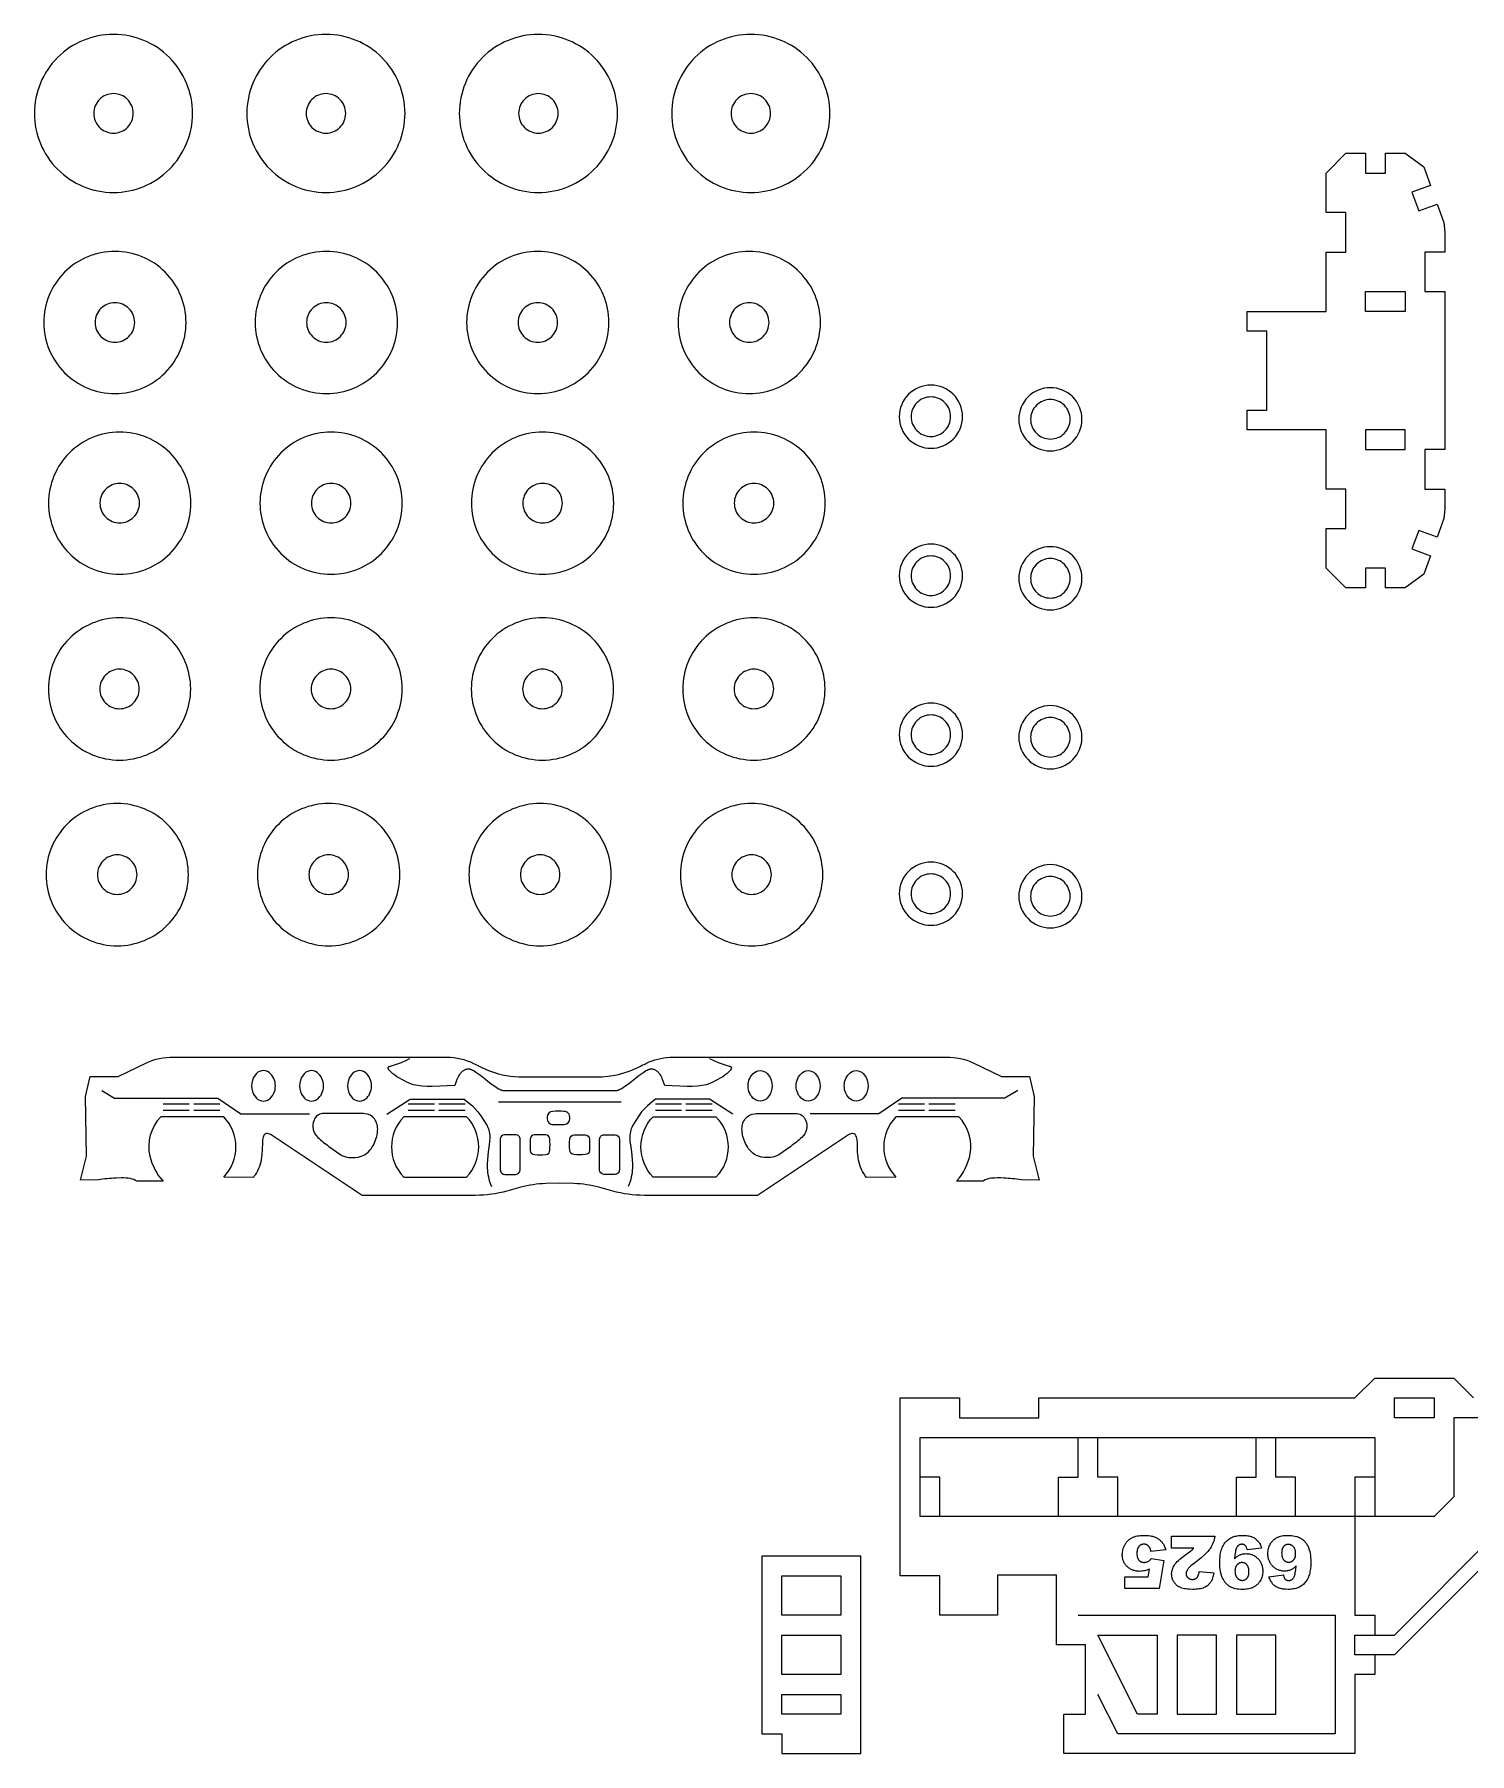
# Model space of a CAD drawing. Extents: x -80 to 87, y -38 to 108.
# Drawn here: x -78.9 to -42.6, y 34.88 to 78.38 of the extents above; entities that cross this region are included whole.
import ezdxf

# ---------------------------------------------------------------- set-up
doc = ezdxf.new("R2010")
doc.units = 0
doc.header["$MEASUREMENT"] = 0
doc.layers.get('0').update_dxf_attribs({"linetype": 'CONTINUOUS'})
doc.layers.add('ENGRAVE', color=1, linetype='CONTINUOUS')

msp = doc.modelspace()

# ---------------------------------------------------------------- linework, layer by layer
for points in [[(-78.902, 76.384, 0.414214), (-76.902, 74.384, 0.414214), (-74.902, 76.384, 0.414214), (-76.902, 78.384, 0.414214)], [(-73.528, 76.384, 0.414214), (-71.528, 74.384, 0.414214), (-69.528, 76.384, 0.414214), (-71.528, 78.384, 0.414214)], [(-68.154, 76.384, 0.414214), (-66.154, 74.384, 0.414214), (-64.154, 76.384, 0.414214), (-66.154, 78.384, 0.414214)], [(-62.78, 76.384, 0.414214), (-60.78, 74.384, 0.414214), (-58.78, 76.384, 0.414214), (-60.78, 78.384, 0.414214)], [(-77.402, 76.384, 0.414214), (-76.902, 75.884, 0.414214), (-76.402, 76.384, 0.414214), (-76.902, 76.884, 0.414214)], [(-72.028, 76.384, 0.414214), (-71.528, 75.884, 0.414214), (-71.028, 76.384, 0.414214), (-71.528, 76.884, 0.414214)], [(-66.654, 76.384, 0.414214), (-66.154, 75.884, 0.414214), (-65.654, 76.384, 0.414214), (-66.154, 76.884, 0.414214)], [(-61.28, 76.384, 0.414214), (-60.78, 75.884, 0.414214), (-60.28, 76.384, 0.414214), (-60.78, 76.884, 0.414214)], [(-78.666, 71.093, 0.414214), (-76.866, 69.293, 0.414214), (-75.066, 71.093, 0.414214), (-76.866, 72.893, 0.414214)], [(-73.317, 71.093, 0.414214), (-71.517, 69.293, 0.414214), (-69.717, 71.093, 0.414214), (-71.517, 72.893, 0.414214)], [(-67.969, 71.093, 0.414214), (-66.169, 69.293, 0.414214), (-64.369, 71.093, 0.414214), (-66.169, 72.893, 0.414214)], [(-62.62, 71.093, 0.414214), (-60.82, 69.293, 0.414214), (-59.02, 71.093, 0.414214), (-60.82, 72.893, 0.414214)], [(-77.366, 71.093, 0.414214), (-76.866, 70.593, 0.414214), (-76.366, 71.093, 0.414214), (-76.866, 71.593, 0.414214)], [(-72.017, 71.093, 0.414214), (-71.517, 70.593, 0.414214), (-71.017, 71.093, 0.414214), (-71.517, 71.593, 0.414214)], [(-66.669, 71.093, 0.414214), (-66.169, 70.593, 0.414214), (-65.669, 71.093, 0.414214), (-66.169, 71.593, 0.414214)], [(-61.32, 71.093, 0.414214), (-60.82, 70.593, 0.414214), (-60.32, 71.093, 0.414214), (-60.82, 71.593, 0.414214)], [(-57.026, 68.709, 0.414214), (-56.226, 67.909, 0.414214), (-55.426, 68.709, 0.414214), (-56.226, 69.509, 0.414214)], [(-56.726, 68.709, 0.414214), (-56.226, 68.209, 0.414214), (-55.726, 68.709, 0.414214), (-56.226, 69.209, 0.414214)], [(-54.004, 68.643, 0.414214), (-53.204, 67.843, 0.414214), (-52.404, 68.643, 0.414214), (-53.204, 69.443, 0.414214)], [(-53.704, 68.643, 0.414214), (-53.204, 68.143, 0.414214), (-52.704, 68.643, 0.414214), (-53.204, 69.143, 0.414214)], [(-78.545, 66.52, 0.414214), (-76.745, 64.72, 0.414214), (-74.945, 66.52, 0.414214), (-76.745, 68.32, 0.414214)], [(-73.197, 66.52, 0.414214), (-71.397, 64.72, 0.414214), (-69.597, 66.52, 0.414214), (-71.397, 68.32, 0.414214)], [(-67.848, 66.52, 0.414214), (-66.048, 64.72, 0.414214), (-64.248, 66.52, 0.414214), (-66.048, 68.32, 0.414214)], [(-62.5, 66.52, 0.414214), (-60.7, 64.72, 0.414214), (-58.9, 66.52, 0.414214), (-60.7, 68.32, 0.414214)], [(-77.245, 66.52, 0.414214), (-76.745, 66.02, 0.414214), (-76.245, 66.52, 0.414214), (-76.745, 67.02, 0.414214)], [(-71.897, 66.52, 0.414214), (-71.397, 66.02, 0.414214), (-70.897, 66.52, 0.414214), (-71.397, 67.02, 0.414214)], [(-66.548, 66.52, 0.414214), (-66.048, 66.02, 0.414214), (-65.548, 66.52, 0.414214), (-66.048, 67.02, 0.414214)], [(-61.2, 66.52, 0.414214), (-60.7, 66.02, 0.414214), (-60.2, 66.52, 0.414214), (-60.7, 67.02, 0.414214)], [(-57.026, 64.685, 0.414214), (-56.226, 63.885, 0.414214), (-55.426, 64.685, 0.414214), (-56.226, 65.485, 0.414214)], [(-54.004, 64.619, 0.414214), (-53.204, 63.819, 0.414214), (-52.404, 64.619, 0.414214), (-53.204, 65.419, 0.414214)], [(-56.726, 64.685, 0.414214), (-56.226, 64.185, 0.414214), (-55.726, 64.685, 0.414214), (-56.226, 65.185, 0.414214)], [(-53.704, 64.619, 0.414214), (-53.204, 64.119, 0.414214), (-52.704, 64.619, 0.414214), (-53.204, 65.119, 0.414214)], [(-78.549, 61.818, 0.414214), (-76.749, 60.018, 0.414214), (-74.949, 61.818, 0.414214), (-76.749, 63.618, 0.414214)], [(-73.2, 61.818, 0.414214), (-71.4, 60.018, 0.414214), (-69.6, 61.818, 0.414214), (-71.4, 63.618, 0.414214)], [(-67.852, 61.818, 0.414214), (-66.052, 60.018, 0.414214), (-64.252, 61.818, 0.414214), (-66.052, 63.618, 0.414214)], [(-62.503, 61.818, 0.414214), (-60.703, 60.018, 0.414214), (-58.903, 61.818, 0.414214), (-60.703, 63.618, 0.414214)], [(-77.249, 61.818, 0.414214), (-76.749, 61.318, 0.414214), (-76.249, 61.818, 0.414214), (-76.749, 62.318, 0.414214)], [(-71.9, 61.818, 0.414214), (-71.4, 61.318, 0.414214), (-70.9, 61.818, 0.414214), (-71.4, 62.318, 0.414214)], [(-66.552, 61.818, 0.414214), (-66.052, 61.318, 0.414214), (-65.552, 61.818, 0.414214), (-66.052, 62.318, 0.414214)], [(-61.203, 61.818, 0.414214), (-60.703, 61.318, 0.414214), (-60.203, 61.818, 0.414214), (-60.703, 62.318, 0.414214)], [(-57.026, 60.661, 0.414214), (-56.226, 59.861, 0.414214), (-55.426, 60.661, 0.414214), (-56.226, 61.461, 0.414214)], [(-54.004, 60.596, 0.414214), (-53.204, 59.796, 0.414214), (-52.404, 60.596, 0.414214), (-53.204, 61.396, 0.414214)], [(-56.726, 60.661, 0.414214), (-56.226, 60.161, 0.414214), (-55.726, 60.661, 0.414214), (-56.226, 61.161, 0.414214)], [(-53.704, 60.596, 0.414214), (-53.204, 60.096, 0.414214), (-52.704, 60.596, 0.414214), (-53.204, 61.096, 0.414214)], [(-78.607, 57.119, 0.414214), (-76.807, 55.319, 0.414214), (-75.007, 57.119, 0.414214), (-76.807, 58.919, 0.414214)], [(-73.258, 57.119, 0.414214), (-71.458, 55.319, 0.414214), (-69.658, 57.119, 0.414214), (-71.458, 58.919, 0.414214)], [(-67.91, 57.119, 0.414214), (-66.11, 55.319, 0.414214), (-64.31, 57.119, 0.414214), (-66.11, 58.919, 0.414214)], [(-62.561, 57.119, 0.414214), (-60.761, 55.319, 0.414214), (-58.961, 57.119, 0.414214), (-60.761, 58.919, 0.414214)], [(-77.307, 57.119, 0.414214), (-76.807, 56.619, 0.414214), (-76.307, 57.119, 0.414214), (-76.807, 57.619, 0.414214)], [(-71.958, 57.119, 0.414214), (-71.458, 56.619, 0.414214), (-70.958, 57.119, 0.414214), (-71.458, 57.619, 0.414214)], [(-66.61, 57.119, 0.414214), (-66.11, 56.619, 0.414214), (-65.61, 57.119, 0.414214), (-66.11, 57.619, 0.414214)], [(-61.261, 57.119, 0.414214), (-60.761, 56.619, 0.414214), (-60.261, 57.119, 0.414214), (-60.761, 57.619, 0.414214)], [(-57.026, 56.637, 0.414214), (-56.226, 55.837, 0.414214), (-55.426, 56.637, 0.414214), (-56.226, 57.437, 0.414214)], [(-56.726, 56.637, 0.414214), (-56.226, 56.137, 0.414214), (-55.726, 56.637, 0.414214), (-56.226, 57.137, 0.414214)], [(-54.004, 56.572, 0.414214), (-53.204, 55.772, 0.414214), (-52.404, 56.572, 0.414214), (-53.204, 57.372, 0.414214)], [(-53.704, 56.572, 0.414214), (-53.204, 56.072, 0.414214), (-52.704, 56.572, 0.414214), (-53.204, 57.072, 0.414214)], [(-65.612, 52.001), (-64.676, 52.001, 0.116434), (-63.607, 52.254, -0.014534), (-63.351, 52.379, -0.10173), (-62.755, 52.501), (-55.838, 52.501, -0.101969), (-55.153, 52.36), (-54.442, 52.015), (-53.733, 52.014), (-53.612, 51.501), (-53.641, 49.995), (-53.489, 49.384), (-53.94, 49.398, 0.01525), (-54.385, 49.44, 0.047155), (-54.7, 49.435, 0.124128), (-54.898, 49.37), (-54.914, 49.358), (-55.577, 49.358, 0.136318), (-55.23, 50.056, 0.240433), (-55.52, 50.992), (-57.111, 50.992, 0.402477), (-57.111, 49.466), (-57.854, 49.451, -0.124258), (-58.054, 49.896, -0.049232), (-58.085, 50.283, 0.047949), (-58.092, 50.413, 0.129502), (-58.145, 50.543, 0.329737), (-58.255, 50.562, 0.064362), (-58.336, 50.519), (-60.612, 49.001), (-63.478, 49.001, -0.062798), (-64.275, 49.11), (-64.626, 49.211, 0.051481), (-65.254, 49.301), (-65.612, 49.309), (-65.97, 49.301, 0.051481), (-66.598, 49.211), (-66.949, 49.11, -0.062798), (-67.746, 49.001), (-70.612, 49.001), (-72.888, 50.519, 0.133161), (-73.007, 50.571, 0.346872), (-73.104, 50.503, 0.092978), (-73.136, 50.372, -0.029152), (-73.157, 49.968, -0.112877), (-73.317, 49.523, -0.024716), (-73.369, 49.451), (-74.112, 49.466, 0.402478), (-74.112, 50.992), (-75.704, 50.992, 0.256286), (-75.981, 49.996, 0.125261), (-75.646, 49.358), (-76.31, 49.358, 0.127087), (-76.472, 49.426, 0.049686), (-76.703, 49.445), (-76.838, 49.44, 0.01525), (-77.284, 49.398), (-77.735, 49.384), (-77.583, 49.995), (-77.612, 51.501), (-77.49, 52.014), (-76.781, 52.015), (-76.071, 52.36, -0.101969), (-75.386, 52.501), (-68.469, 52.501, -0.116435), (-67.793, 52.342, 0.033296), (-67.362, 52.144, 0.087105), (-66.547, 52.001)], [(-70.612, 51.074), (-71.612, 51.074, 0.294301), (-71.828, 50.908, 0.31771), (-71.734, 50.469, 0.023635), (-71.453, 50.242), (-71.148, 50.027, 0.125755), (-70.945, 49.964, 0.107926), (-70.633, 49.992, 0.181572), (-70.329, 50.274, 0.105194), (-70.221, 50.634, 0.181486), (-70.301, 50.939, 0.202093), (-70.543, 51.069, 0.029313)], [(-67.662, 50.229, 0.193943), (-67.969, 50.992), (-69.561, 50.992, 0.402477), (-69.561, 49.466), (-67.969, 49.466, 0.193944)], [(-63.561, 50.229, -0.193944), (-63.254, 50.992), (-61.663, 50.992, -0.402477), (-61.663, 49.466), (-63.254, 49.466, -0.193944)], [(-60.612, 51.074), (-59.612, 51.074, -0.294301), (-59.396, 50.908, -0.317708), (-59.49, 50.469, -0.023634), (-59.77, 50.242), (-60.076, 50.027, -0.125756), (-60.279, 49.964, -0.107927), (-60.59, 49.992, -0.181573), (-60.894, 50.274, -0.105192), (-61.003, 50.634, -0.181486), (-60.923, 50.939, -0.202092), (-60.681, 51.069, -0.029314)], [(-66.73, 50.534, 0.012664), (-67.01, 50.534, 0.399321), (-67.117, 50.421), (-67.117, 49.647, 0.414318), (-67.004, 49.534, 0.012657), (-66.724, 49.534, 0.399323), (-66.617, 49.647), (-66.617, 50.421, 0.414315)], [(-65.975, 50.534, 0.012665), (-66.255, 50.534, 0.399323), (-66.362, 50.421, 0.012688), (-66.362, 50.141, 0.399327), (-66.249, 50.034, 0.012657), (-65.969, 50.034, 0.399321), (-65.862, 50.147, 0.012647), (-65.862, 50.427, 0.399321)], [(-65.249, 50.534, -0.012665), (-64.969, 50.534, -0.399323), (-64.862, 50.421, -0.012606), (-64.862, 50.141, -0.399314), (-64.975, 50.034, -0.012657), (-65.255, 50.034, -0.399323), (-65.362, 50.147, -0.012688), (-65.362, 50.427, -0.399327)], [(-64.493, 50.534, -0.012666), (-64.213, 50.534, -0.399326), (-64.106, 50.421), (-64.106, 49.647, -0.414316), (-64.219, 49.534, -0.012656), (-64.499, 49.534, -0.399322), (-64.606, 49.647), (-64.606, 50.421, -0.414317)]]:
    msp.add_lwpolyline(points, format="xyb", close=True)
for points in [[(-47.73, 70.875), (-48.23, 70.875), (-48.23, 71.375), (-46.23, 71.375), (-46.23, 72.875), (-45.73, 72.875), (-45.73, 73.875), (-46.23, 73.875), (-46.23, 74.875), (-45.73, 75.375), (-45.23, 75.375), (-45.23, 74.875), (-44.73, 74.875), (-44.73, 75.375), (-44.23, 75.375), (-43.761, 75.03), (-43.59, 74.56), (-44.059, 74.389), (-43.888, 73.92), (-43.419, 74.091), (-43.248, 73.621), (-43.23, 73.375), (-43.23, 72.875), (-43.73, 72.875), (-43.73, 71.875), (-43.23, 71.875), (-43.23, 67.875), (-43.73, 67.875), (-43.73, 66.875), (-43.23, 66.875), (-43.23, 66.375), (-43.248, 66.129), (-43.419, 65.66), (-43.888, 65.831), (-44.059, 65.361), (-43.59, 65.19), (-43.761, 64.72), (-44.23, 64.375), (-44.73, 64.375), (-44.73, 64.875), (-45.23, 64.875), (-45.23, 64.375), (-45.73, 64.375), (-46.23, 64.875), (-46.23, 65.875), (-45.73, 65.875), (-45.73, 66.875), (-46.23, 66.875), (-46.23, 68.375), (-48.23, 68.375), (-48.23, 68.875), (-47.73, 68.875)], [(-44.23, 71.875), (-44.23, 71.375), (-45.23, 71.375), (-45.23, 71.875)], [(-44.23, 67.875), (-44.23, 68.375), (-45.23, 68.375), (-45.23, 67.875)], [(-44.5, 43.875), (-43.5, 43.875), (-43.5, 43.375), (-44.5, 43.375)], [(-41, 43.375), (-43, 43.375), (-43, 41.375), (-43.5, 40.875), (-45.5, 40.875), (-45.5, 38.375), (-45, 38.375), (-45, 37.875), (-44.5, 37.875), (-42, 40.375), (-41, 40.375)], [(-60.5, 39.875), (-60.5, 35.875), (-60.5, 35.375), (-60, 35.375), (-60, 34.875), (-58, 34.875), (-58, 39.875)], [(-60, 38.375), (-60, 39.375), (-58.5, 39.375), (-58.5, 38.375)], [(-60, 36.875), (-60, 37.875), (-58.5, 37.875), (-58.5, 36.875)], [(-50.5, 37.875), (-50.5, 35.875), (-51, 35.875), (-52, 37.875)], [(-50, 37.875), (-50, 35.875), (-49, 35.875), (-49, 37.875)], [(-48.5, 37.875), (-48.5, 35.875), (-47.5, 35.875), (-47.5, 37.875)], [(-60, 35.875), (-60, 36.375), (-58.5, 36.375), (-58.5, 35.875)]]:
    msp.add_lwpolyline(points, close=True)
msp.add_lwpolyline([(-42, 39.875), (-44.5, 37.375), (-45, 37.375), (-45, 36.875), (-45.5, 36.875), (-45.5, 34.875), (-52.86, 34.875), (-52.86, 35.875), (-52.315, 35.876), (-52.312, 37.626), (-53.045, 37.626), (-53.045, 39.391), (-54.545, 39.391), (-54.545, 38.375), (-56, 38.375), (-56, 39.375), (-57, 39.375), (-57, 43.875), (-55.5, 43.875), (-55.5, 43.375), (-53.5, 43.376), (-53.5, 43.876), (-45.5, 43.875), (-45, 44.375), (-43, 44.375), (-42.5, 43.875)])
at = {"layer": 'ENGRAVE'}
for points in [[(-61.822, 52.467), (-61.72, 52.418), (-61.609, 52.369), (-61.481, 52.322), (-61.326, 52.276), (-61.316, 52.273), (-61.312, 52.272), (-61.307, 52.27), (-61.303, 52.268), (-61.299, 52.266), (-61.296, 52.264), (-61.293, 52.262), (-61.29, 52.26), (-61.287, 52.257), (-61.284, 52.255), (-61.283, 52.254), (-61.282, 52.253), (-61.281, 52.251), (-61.28, 52.25), (-61.279, 52.249), (-61.278, 52.247), (-61.277, 52.246), (-61.277, 52.245), (-61.276, 52.243), (-61.275, 52.242), (-61.275, 52.24), (-61.274, 52.239), (-61.274, 52.237), (-61.274, 52.236), (-61.273, 52.234), (-61.273, 52.233), (-61.273, 52.231), (-61.273, 52.23), (-61.273, 52.228), (-61.273, 52.227), (-61.273, 52.223), (-61.273, 52.22), (-61.274, 52.217), (-61.274, 52.213), (-61.275, 52.21), (-61.276, 52.206), (-61.278, 52.202), (-61.279, 52.199), (-61.281, 52.195), (-61.285, 52.187), (-61.29, 52.179), (-61.296, 52.171), (-61.302, 52.163), (-61.309, 52.154), (-61.325, 52.137), (-61.343, 52.119), (-61.363, 52.1), (-61.386, 52.081), (-61.436, 52.043), (-61.492, 52.005), (-61.553, 51.967), (-61.615, 51.931), (-61.679, 51.897), (-61.742, 51.866), (-61.804, 51.84), (-61.861, 51.818), (-61.888, 51.809), (-61.913, 51.802), (-61.964, 51.789), (-62.017, 51.78), (-62.073, 51.772), (-62.132, 51.765), (-62.255, 51.758), (-62.387, 51.756), (-62.956, 51.783), (-63.011, 51.932), (-63.026, 51.967), (-63.042, 52.001), (-63.06, 52.033), (-63.078, 52.063), (-63.088, 52.077), (-63.098, 52.091), (-63.109, 52.104), (-63.12, 52.116), (-63.131, 52.128), (-63.143, 52.138), (-63.156, 52.148), (-63.169, 52.158), (-63.182, 52.166), (-63.196, 52.174), (-63.211, 52.18), (-63.226, 52.186), (-63.242, 52.191), (-63.259, 52.194), (-63.277, 52.197), (-63.295, 52.198), (-63.299, 52.199), (-63.304, 52.198), (-63.309, 52.198), (-63.314, 52.198), (-63.324, 52.196), (-63.335, 52.194), (-63.346, 52.191), (-63.357, 52.187), (-63.369, 52.182), (-63.381, 52.177), (-63.406, 52.165), (-63.433, 52.151), (-63.489, 52.115), (-63.612, 52.026), (-63.742, 51.923), (-63.875, 51.82), (-63.94, 51.772), (-64.004, 51.73), (-64.034, 51.711), (-64.064, 51.694), (-64.093, 51.679), (-64.121, 51.667), (-64.134, 51.662), (-64.148, 51.657), (-64.161, 51.653), (-64.173, 51.65), (-64.186, 51.647), (-64.198, 51.646), (-64.209, 51.645), (-64.215, 51.645), (-64.221, 51.645), (-65.612, 51.645), (-67.003, 51.645), (-67.009, 51.645), (-67.014, 51.645), (-67.026, 51.646), (-67.038, 51.647), (-67.05, 51.65), (-67.063, 51.653), (-67.076, 51.657), (-67.089, 51.662), (-67.103, 51.667), (-67.131, 51.679), (-67.16, 51.694), (-67.19, 51.711), (-67.22, 51.73), (-67.283, 51.772), (-67.348, 51.82), (-67.481, 51.923), (-67.612, 52.026), (-67.735, 52.115), (-67.791, 52.151), (-67.817, 52.165), (-67.843, 52.177), (-67.855, 52.182), (-67.866, 52.187), (-67.878, 52.191), (-67.889, 52.194), (-67.9, 52.196), (-67.91, 52.198), (-67.915, 52.198), (-67.92, 52.198), (-67.924, 52.199), (-67.929, 52.198), (-67.947, 52.197), (-67.965, 52.194), (-67.981, 52.191), (-67.997, 52.186), (-68.013, 52.18), (-68.027, 52.174), (-68.042, 52.166), (-68.055, 52.158), (-68.068, 52.148), (-68.081, 52.138), (-68.093, 52.128), (-68.104, 52.116), (-68.115, 52.104), (-68.126, 52.091), (-68.136, 52.077), (-68.146, 52.063), (-68.164, 52.033), (-68.181, 52.001), (-68.197, 51.967), (-68.213, 51.932), (-68.268, 51.783), (-68.837, 51.756), (-68.968, 51.758), (-69.092, 51.765), (-69.15, 51.772), (-69.206, 51.78), (-69.26, 51.789), (-69.31, 51.802), (-69.336, 51.809), (-69.363, 51.818), (-69.42, 51.84), (-69.481, 51.866), (-69.545, 51.897), (-69.608, 51.931), (-69.671, 51.967), (-69.731, 52.005), (-69.787, 52.043), (-69.838, 52.081), (-69.86, 52.1), (-69.881, 52.119), (-69.899, 52.137), (-69.915, 52.154), (-69.922, 52.163), (-69.928, 52.171), (-69.934, 52.179), (-69.939, 52.187), (-69.943, 52.195), (-69.944, 52.199), (-69.946, 52.202), (-69.947, 52.206), (-69.948, 52.21), (-69.949, 52.213), (-69.95, 52.217), (-69.951, 52.22), (-69.951, 52.223), (-69.951, 52.227), (-69.951, 52.228), (-69.951, 52.23), (-69.951, 52.231), (-69.951, 52.233), (-69.95, 52.234), (-69.95, 52.236), (-69.95, 52.237), (-69.949, 52.239), (-69.949, 52.24), (-69.948, 52.242), (-69.948, 52.243), (-69.947, 52.245), (-69.946, 52.246), (-69.945, 52.247), (-69.945, 52.249), (-69.944, 52.25), (-69.943, 52.251), (-69.942, 52.253), (-69.941, 52.254), (-69.939, 52.255), (-69.937, 52.257), (-69.934, 52.26), (-69.931, 52.262), (-69.928, 52.264), (-69.924, 52.266), (-69.921, 52.268), (-69.916, 52.27), (-69.912, 52.272), (-69.907, 52.273), (-69.897, 52.276), (-69.743, 52.322), (-69.614, 52.369), (-69.504, 52.418), (-69.402, 52.467)], [(-77.197, 51.653), (-76.872, 51.463), (-74.262, 51.463), (-73.683, 51.065), (-71.94, 51.065)], [(-69.988, 51.061), (-69.394, 51.438), (-68.033, 51.438), (-67.895, 51.329), (-67.825, 51.267), (-67.754, 51.196), (-67.682, 51.113), (-67.607, 51.015), (-67.531, 50.899), (-67.451, 50.761), (-67.442, 50.742), (-67.433, 50.724), (-67.425, 50.705), (-67.418, 50.686), (-67.411, 50.667), (-67.406, 50.648), (-67.396, 50.609), (-67.39, 50.57), (-67.385, 50.53), (-67.383, 50.49), (-67.383, 50.45), (-67.387, 50.367), (-67.396, 50.281), (-67.421, 50.101), (-67.443, 49.907), (-67.448, 49.804), (-67.447, 49.698), (-67.444, 49.643), (-67.438, 49.587), (-67.43, 49.529), (-67.419, 49.471), (-67.405, 49.411), (-67.387, 49.35), (-67.367, 49.288), (-67.342, 49.225)], [(-64.058, 51.364), (-65.612, 51.364), (-67.166, 51.364)], [(-61.236, 51.061), (-61.83, 51.438), (-63.191, 51.438), (-63.328, 51.329), (-63.398, 51.267), (-63.469, 51.196), (-63.542, 51.113), (-63.616, 51.015), (-63.693, 50.899), (-63.772, 50.761), (-63.782, 50.742), (-63.791, 50.724), (-63.799, 50.705), (-63.806, 50.686), (-63.812, 50.667), (-63.818, 50.648), (-63.827, 50.609), (-63.834, 50.57), (-63.838, 50.53), (-63.841, 50.49), (-63.841, 50.45), (-63.837, 50.367), (-63.828, 50.281), (-63.803, 50.101), (-63.781, 49.907), (-63.775, 49.804), (-63.776, 49.698), (-63.78, 49.643), (-63.786, 49.587), (-63.794, 49.529), (-63.805, 49.471), (-63.819, 49.411), (-63.836, 49.35), (-63.857, 49.288), (-63.881, 49.225)], [(-54.027, 51.653), (-54.352, 51.463), (-56.962, 51.463), (-57.54, 51.065), (-59.284, 51.065)], [(-75.646, 51.317), (-74.986, 51.317)], [(-74.986, 51.148), (-75.646, 51.148)], [(-74.872, 51.317), (-74.212, 51.317)], [(-74.212, 51.148), (-74.872, 51.148)], [(-69.444, 51.317), (-68.784, 51.317)], [(-68.784, 51.148), (-69.444, 51.148)], [(-68.67, 51.317), (-68.01, 51.317)], [(-68.01, 51.148), (-68.67, 51.148)], [(-63.195, 51.317), (-62.535, 51.317)], [(-62.535, 51.148), (-63.195, 51.148)], [(-62.421, 51.317), (-61.761, 51.317)], [(-61.761, 51.148), (-62.421, 51.148)], [(-57.049, 51.317), (-56.389, 51.317)], [(-56.389, 51.148), (-57.049, 51.148)], [(-56.275, 51.317), (-55.615, 51.317)], [(-55.615, 51.148), (-56.275, 51.148)], [(-56, 40.875), (-56, 41.875), (-56.5, 41.875), (-56.5, 42.875), (-45, 42.875), (-45, 41.875), (-45.5, 41.875), (-45.5, 40.875), (-56.5, 40.875), (-56.5, 41.875)], [(-53, 40.875), (-53, 41.875), (-52.5, 41.875), (-52.5, 42.875)], [(-51.5, 40.875), (-51.5, 41.875), (-52, 41.875), (-52, 42.875)], [(-48.5, 40.875), (-48.5, 41.875), (-48, 41.875), (-48, 42.875)], [(-47, 40.875), (-47, 41.875), (-47.5, 41.875), (-47.5, 42.875)], [(-45, 41.875), (-45, 40.875)], [(-52.5, 38.375), (-46, 38.375), (-46, 35.375), (-51.5, 35.375), (-52, 36.375)], [(-45, 37.375), (-45.5, 37.375), (-45.5, 37.875), (-45, 37.875)]]:
    msp.add_lwpolyline(points, dxfattribs=at)
for points in [[(-72.807, 51.774, 0.241137), (-72.965, 52.114, 0.41503), (-73.32, 52.047, 0.328882), (-73.32, 51.501, 0.415031), (-72.965, 51.434, 0.241139)], [(-71.592, 51.774, 0.241138), (-71.749, 52.114, 0.41503), (-72.105, 52.047, 0.32888), (-72.105, 51.501, 0.415031), (-71.749, 51.434, 0.241139)], [(-70.377, 51.774, 0.241139), (-70.534, 52.114, 0.41503), (-70.889, 52.047, 0.32888), (-70.889, 51.501, 0.41503), (-70.534, 51.434, 0.241139)], [(-60.847, 51.774, -0.241141), (-60.69, 52.114, -0.41503), (-60.334, 52.047, -0.328882), (-60.334, 51.501, -0.415031), (-60.69, 51.434, -0.24114)], [(-59.632, 51.774, -0.241141), (-59.474, 52.114, -0.415032), (-59.119, 52.047, -0.328883), (-59.119, 51.501, -0.415031), (-59.474, 51.434, -0.241141)], [(-58.416, 51.774, -0.241139), (-58.259, 52.114, -0.415032), (-57.904, 52.047, -0.328883), (-57.904, 51.501, -0.415031), (-58.259, 51.434, -0.241136)], [(-65.507, 51.129, 0.012664), (-65.792, 51.129, 0.399322), (-65.932, 50.981, 0.233968), (-65.889, 50.839, 0.199378), (-65.784, 50.795, 0.012668), (-65.5, 50.795, 0.399322), (-65.359, 50.944, 0.233968), (-65.402, 51.086, 0.199379)]]:
    msp.add_lwpolyline(points, format="xyb", close=True, dxfattribs=at)
for points in [[(-50.451, 39.054), (-51.322, 39.054), (-51.322, 39.348), (-50.732, 39.348), (-50.699, 39.546), (-50.73, 39.532), (-50.76, 39.521), (-50.79, 39.511), (-50.82, 39.503), (-50.85, 39.497), (-50.88, 39.492), (-50.909, 39.489), (-50.939, 39.488), (-50.963, 39.489), (-50.987, 39.49), (-51.011, 39.493), (-51.033, 39.496), (-51.055, 39.5), (-51.077, 39.505), (-51.098, 39.511), (-51.118, 39.518), (-51.138, 39.526), (-51.158, 39.535), (-51.176, 39.545), (-51.194, 39.556), (-51.212, 39.568), (-51.229, 39.58), (-51.245, 39.594), (-51.261, 39.608), (-51.276, 39.623), (-51.29, 39.639), (-51.303, 39.655), (-51.315, 39.672), (-51.326, 39.689), (-51.336, 39.707), (-51.345, 39.725), (-51.353, 39.744), (-51.36, 39.763), (-51.367, 39.782), (-51.372, 39.802), (-51.376, 39.823), (-51.38, 39.844), (-51.382, 39.866), (-51.384, 39.888), (-51.384, 39.91), (-51.383, 39.942), (-51.38, 39.973), (-51.375, 40.005), (-51.368, 40.036), (-51.359, 40.066), (-51.348, 40.096), (-51.336, 40.126), (-51.321, 40.156), (-51.313, 40.171), (-51.304, 40.185), (-51.295, 40.198), (-51.286, 40.212), (-51.276, 40.224), (-51.266, 40.237), (-51.255, 40.249), (-51.244, 40.26), (-51.232, 40.271), (-51.221, 40.282), (-51.208, 40.292), (-51.196, 40.302), (-51.183, 40.311), (-51.169, 40.32), (-51.155, 40.328), (-51.141, 40.336), (-51.126, 40.344), (-51.11, 40.351), (-51.095, 40.357), (-51.078, 40.363), (-51.044, 40.374), (-51.008, 40.383), (-50.969, 40.39), (-50.929, 40.395), (-50.887, 40.397), (-50.842, 40.398), (-50.779, 40.397), (-50.721, 40.392), (-50.668, 40.384), (-50.642, 40.379), (-50.619, 40.374), (-50.596, 40.367), (-50.574, 40.36), (-50.553, 40.352), (-50.532, 40.343), (-50.513, 40.333), (-50.495, 40.323), (-50.477, 40.312), (-50.46, 40.3), (-50.444, 40.287), (-50.429, 40.274), (-50.415, 40.261), (-50.401, 40.247), (-50.388, 40.233), (-50.376, 40.219), (-50.365, 40.204), (-50.354, 40.188), (-50.345, 40.172), (-50.335, 40.155), (-50.326, 40.137), (-50.317, 40.119), (-50.301, 40.078), (-50.287, 40.033), (-50.659, 39.993), (-50.663, 40.014), (-50.668, 40.035), (-50.671, 40.044), (-50.674, 40.054), (-50.677, 40.063), (-50.681, 40.071), (-50.685, 40.08), (-50.69, 40.088), (-50.694, 40.095), (-50.699, 40.103), (-50.704, 40.11), (-50.71, 40.116), (-50.715, 40.122), (-50.722, 40.128), (-50.728, 40.134), (-50.734, 40.139), (-50.741, 40.144), (-50.747, 40.149), (-50.754, 40.153), (-50.761, 40.157), (-50.768, 40.16), (-50.776, 40.163), (-50.783, 40.166), (-50.791, 40.168), (-50.798, 40.17), (-50.806, 40.172), (-50.814, 40.173), (-50.822, 40.174), (-50.831, 40.175), (-50.839, 40.175), (-50.848, 40.175), (-50.858, 40.174), (-50.867, 40.173), (-50.876, 40.171), (-50.884, 40.169), (-50.893, 40.167), (-50.901, 40.164), (-50.909, 40.16), (-50.916, 40.156), (-50.924, 40.152), (-50.931, 40.147), (-50.939, 40.142), (-50.946, 40.136), (-50.952, 40.13), (-50.959, 40.124), (-50.965, 40.117), (-50.971, 40.109), (-50.977, 40.101), (-50.982, 40.093), (-50.987, 40.084), (-50.991, 40.075), (-50.995, 40.065), (-50.999, 40.055), (-51.002, 40.044), (-51.005, 40.033), (-51.008, 40.022), (-51.01, 40.01), (-51.012, 39.997), (-51.014, 39.971), (-51.015, 39.943), (-51.014, 39.914), (-51.012, 39.888), (-51.01, 39.875), (-51.008, 39.863), (-51.005, 39.852), (-51.002, 39.841), (-50.999, 39.83), (-50.995, 39.82), (-50.991, 39.81), (-50.987, 39.801), (-50.982, 39.793), (-50.976, 39.784), (-50.971, 39.777), (-50.964, 39.77), (-50.958, 39.763), (-50.951, 39.757), (-50.944, 39.751), (-50.937, 39.746), (-50.93, 39.741), (-50.922, 39.736), (-50.914, 39.732), (-50.906, 39.728), (-50.897, 39.725), (-50.888, 39.722), (-50.879, 39.72), (-50.87, 39.718), (-50.86, 39.717), (-50.85, 39.715), (-50.84, 39.715), (-50.83, 39.715), (-50.817, 39.715), (-50.804, 39.716), (-50.791, 39.718), (-50.778, 39.721), (-50.765, 39.725), (-50.752, 39.729), (-50.74, 39.735), (-50.727, 39.741), (-50.718, 39.746), (-50.708, 39.752), (-50.698, 39.759), (-50.688, 39.767), (-50.678, 39.776), (-50.668, 39.786), (-50.646, 39.809), (-50.334, 39.764)], [(-50.144, 40.375), (-49.047, 40.375), (-49.053, 40.335), (-49.061, 40.295), (-49.072, 40.255), (-49.085, 40.217), (-49.1, 40.179), (-49.118, 40.141), (-49.139, 40.105), (-49.161, 40.068), (-49.174, 40.05), (-49.188, 40.032), (-49.22, 39.993), (-49.257, 39.953), (-49.299, 39.912), (-49.399, 39.824), (-49.52, 39.729), (-49.594, 39.673), (-49.652, 39.624), (-49.676, 39.602), (-49.696, 39.582), (-49.713, 39.564), (-49.719, 39.555), (-49.725, 39.547), (-49.736, 39.532), (-49.745, 39.516), (-49.752, 39.501), (-49.756, 39.494), (-49.758, 39.486), (-49.761, 39.479), (-49.763, 39.472), (-49.765, 39.465), (-49.767, 39.457), (-49.768, 39.45), (-49.769, 39.443), (-49.769, 39.436), (-49.77, 39.429), (-49.769, 39.422), (-49.769, 39.414), (-49.768, 39.407), (-49.767, 39.4), (-49.765, 39.393), (-49.763, 39.386), (-49.761, 39.38), (-49.758, 39.373), (-49.755, 39.367), (-49.752, 39.36), (-49.749, 39.354), (-49.745, 39.348), (-49.74, 39.343), (-49.736, 39.337), (-49.73, 39.331), (-49.725, 39.326), (-49.719, 39.321), (-49.714, 39.316), (-49.708, 39.311), (-49.701, 39.307), (-49.695, 39.303), (-49.689, 39.3), (-49.682, 39.297), (-49.675, 39.294), (-49.668, 39.291), (-49.661, 39.289), (-49.653, 39.287), (-49.646, 39.286), (-49.638, 39.285), (-49.63, 39.284), (-49.622, 39.283), (-49.613, 39.283), (-49.605, 39.283), (-49.596, 39.284), (-49.588, 39.285), (-49.58, 39.286), (-49.572, 39.287), (-49.564, 39.289), (-49.557, 39.291), (-49.55, 39.294), (-49.543, 39.297), (-49.536, 39.3), (-49.529, 39.304), (-49.523, 39.308), (-49.517, 39.312), (-49.51, 39.316), (-49.505, 39.321), (-49.499, 39.327), (-49.494, 39.332), (-49.488, 39.339), (-49.483, 39.345), (-49.479, 39.353), (-49.474, 39.36), (-49.47, 39.369), (-49.466, 39.378), (-49.462, 39.387), (-49.458, 39.397), (-49.455, 39.407), (-49.449, 39.43), (-49.444, 39.454), (-49.439, 39.481), (-49.073, 39.451), (-49.079, 39.414), (-49.086, 39.378), (-49.094, 39.345), (-49.103, 39.314), (-49.114, 39.285), (-49.125, 39.258), (-49.132, 39.245), (-49.138, 39.233), (-49.145, 39.221), (-49.152, 39.21), (-49.159, 39.199), (-49.167, 39.189), (-49.175, 39.179), (-49.184, 39.169), (-49.192, 39.16), (-49.202, 39.151), (-49.211, 39.142), (-49.221, 39.133), (-49.232, 39.125), (-49.242, 39.117), (-49.265, 39.103), (-49.289, 39.089), (-49.314, 39.077), (-49.328, 39.072), (-49.342, 39.066), (-49.372, 39.057), (-49.404, 39.049), (-49.439, 39.042), (-49.477, 39.037), (-49.517, 39.034), (-49.559, 39.032), (-49.604, 39.031), (-49.696, 39.034), (-49.737, 39.037), (-49.776, 39.042), (-49.813, 39.048), (-49.846, 39.056), (-49.877, 39.065), (-49.892, 39.07), (-49.905, 39.075), (-49.932, 39.087), (-49.944, 39.093), (-49.956, 39.1), (-49.968, 39.107), (-49.98, 39.115), (-49.991, 39.123), (-50.001, 39.131), (-50.012, 39.14), (-50.022, 39.149), (-50.032, 39.158), (-50.041, 39.168), (-50.05, 39.178), (-50.058, 39.189), (-50.067, 39.2), (-50.075, 39.211), (-50.082, 39.222), (-50.089, 39.234), (-50.095, 39.246), (-50.101, 39.258), (-50.107, 39.27), (-50.112, 39.283), (-50.117, 39.295), (-50.121, 39.308), (-50.124, 39.321), (-50.127, 39.334), (-50.13, 39.347), (-50.132, 39.361), (-50.134, 39.374), (-50.135, 39.388), (-50.136, 39.416), (-50.136, 39.431), (-50.135, 39.446), (-50.134, 39.461), (-50.132, 39.476), (-50.129, 39.491), (-50.126, 39.505), (-50.123, 39.52), (-50.118, 39.534), (-50.114, 39.549), (-50.109, 39.563), (-50.103, 39.577), (-50.096, 39.591), (-50.082, 39.619), (-50.066, 39.647), (-50.056, 39.661), (-50.046, 39.675), (-50.023, 39.703), (-49.996, 39.733), (-49.966, 39.762), (-49.932, 39.793), (-49.895, 39.824), (-49.809, 39.889), (-49.717, 39.954), (-49.661, 39.996), (-49.62, 40.031), (-49.573, 40.076), (-50.144, 40.076)], [(-47.861, 40.078), (-48.225, 40.032), (-48.229, 40.05), (-48.234, 40.067), (-48.239, 40.083), (-48.241, 40.091), (-48.244, 40.098), (-48.247, 40.104), (-48.251, 40.11), (-48.254, 40.116), (-48.258, 40.122), (-48.261, 40.127), (-48.265, 40.132), (-48.269, 40.136), (-48.273, 40.141), (-48.278, 40.144), (-48.282, 40.148), (-48.287, 40.151), (-48.291, 40.154), (-48.296, 40.157), (-48.301, 40.16), (-48.306, 40.162), (-48.311, 40.164), (-48.317, 40.166), (-48.322, 40.168), (-48.327, 40.169), (-48.333, 40.17), (-48.339, 40.171), (-48.345, 40.172), (-48.351, 40.172), (-48.357, 40.172), (-48.368, 40.172), (-48.378, 40.171), (-48.383, 40.17), (-48.388, 40.169), (-48.393, 40.168), (-48.398, 40.167), (-48.403, 40.165), (-48.408, 40.164), (-48.413, 40.162), (-48.417, 40.16), (-48.422, 40.158), (-48.426, 40.155), (-48.431, 40.153), (-48.435, 40.15), (-48.439, 40.147), (-48.443, 40.144), (-48.447, 40.141), (-48.451, 40.137), (-48.459, 40.13), (-48.467, 40.122), (-48.474, 40.113), (-48.481, 40.104), (-48.487, 40.094), (-48.494, 40.083), (-48.498, 40.074), (-48.502, 40.065), (-48.507, 40.053), (-48.511, 40.041), (-48.518, 40.013), (-48.525, 39.981), (-48.537, 39.902), (-48.548, 39.805), (-48.531, 39.822), (-48.515, 39.837), (-48.498, 39.851), (-48.481, 39.864), (-48.464, 39.876), (-48.447, 39.886), (-48.43, 39.896), (-48.413, 39.904), (-48.395, 39.912), (-48.377, 39.918), (-48.358, 39.923), (-48.338, 39.928), (-48.318, 39.931), (-48.297, 39.934), (-48.275, 39.935), (-48.253, 39.936), (-48.231, 39.935), (-48.21, 39.934), (-48.188, 39.931), (-48.168, 39.928), (-48.148, 39.923), (-48.128, 39.918), (-48.109, 39.911), (-48.09, 39.904), (-48.071, 39.896), (-48.053, 39.886), (-48.036, 39.876), (-48.019, 39.865), (-48.002, 39.852), (-47.986, 39.839), (-47.97, 39.825), (-47.954, 39.809), (-47.939, 39.793), (-47.926, 39.777), (-47.913, 39.76), (-47.901, 39.742), (-47.89, 39.724), (-47.88, 39.705), (-47.871, 39.686), (-47.863, 39.666), (-47.856, 39.646), (-47.85, 39.625), (-47.844, 39.604), (-47.84, 39.582), (-47.837, 39.56), (-47.834, 39.537), (-47.833, 39.514), (-47.833, 39.49), (-47.833, 39.457), (-47.836, 39.426), (-47.841, 39.395), (-47.848, 39.364), (-47.857, 39.335), (-47.867, 39.306), (-47.88, 39.277), (-47.895, 39.25), (-47.911, 39.224), (-47.92, 39.211), (-47.929, 39.199), (-47.938, 39.188), (-47.948, 39.176), (-47.958, 39.165), (-47.968, 39.155), (-47.979, 39.145), (-47.99, 39.135), (-48.002, 39.126), (-48.014, 39.117), (-48.026, 39.109), (-48.039, 39.101), (-48.052, 39.093), (-48.066, 39.086), (-48.079, 39.08), (-48.094, 39.073), (-48.108, 39.067), (-48.123, 39.062), (-48.155, 39.053), (-48.188, 39.045), (-48.223, 39.039), (-48.26, 39.034), (-48.299, 39.032), (-48.339, 39.031), (-48.387, 39.032), (-48.433, 39.035), (-48.476, 39.04), (-48.517, 39.048), (-48.556, 39.057), (-48.574, 39.063), (-48.592, 39.069), (-48.609, 39.076), (-48.625, 39.083), (-48.641, 39.091), (-48.657, 39.099), (-48.671, 39.108), (-48.686, 39.117), (-48.7, 39.127), (-48.713, 39.138), (-48.727, 39.149), (-48.74, 39.161), (-48.752, 39.174), (-48.764, 39.187), (-48.776, 39.201), (-48.787, 39.215), (-48.798, 39.231), (-48.809, 39.246), (-48.829, 39.28), (-48.848, 39.315), (-48.856, 39.334), (-48.865, 39.354), (-48.872, 39.374), (-48.879, 39.396), (-48.891, 39.44), (-48.901, 39.488), (-48.909, 39.538), (-48.915, 39.592), (-48.918, 39.648), (-48.919, 39.707), (-48.917, 39.794), (-48.91, 39.874), (-48.905, 39.913), (-48.898, 39.949), (-48.891, 39.984), (-48.882, 40.018), (-48.872, 40.05), (-48.861, 40.08), (-48.848, 40.109), (-48.835, 40.137), (-48.82, 40.163), (-48.804, 40.187), (-48.787, 40.21), (-48.769, 40.232), (-48.75, 40.252), (-48.73, 40.271), (-48.709, 40.289), (-48.687, 40.305), (-48.664, 40.32), (-48.64, 40.333), (-48.616, 40.346), (-48.59, 40.357), (-48.564, 40.367), (-48.536, 40.375), (-48.508, 40.382), (-48.479, 40.388), (-48.449, 40.393), (-48.418, 40.396), (-48.386, 40.398), (-48.353, 40.398), (-48.278, 40.396), (-48.244, 40.393), (-48.212, 40.389), (-48.182, 40.384), (-48.154, 40.378), (-48.129, 40.37), (-48.116, 40.366), (-48.105, 40.362), (-48.083, 40.352), (-48.061, 40.341), (-48.041, 40.33), (-48.022, 40.317), (-48.003, 40.303), (-47.986, 40.288), (-47.969, 40.272), (-47.954, 40.255), (-47.939, 40.236), (-47.925, 40.217), (-47.912, 40.197), (-47.9, 40.175), (-47.889, 40.152), (-47.879, 40.129), (-47.87, 40.104)], [(-47.674, 39.352), (-47.31, 39.397), (-47.306, 39.379), (-47.302, 39.362), (-47.296, 39.346), (-47.294, 39.339), (-47.291, 39.332), (-47.288, 39.325), (-47.284, 39.319), (-47.281, 39.313), (-47.278, 39.307), (-47.274, 39.302), (-47.27, 39.297), (-47.266, 39.293), (-47.262, 39.289), (-47.258, 39.285), (-47.253, 39.281), (-47.249, 39.278), (-47.244, 39.275), (-47.239, 39.272), (-47.234, 39.269), (-47.229, 39.267), (-47.224, 39.265), (-47.219, 39.263), (-47.214, 39.261), (-47.208, 39.26), (-47.203, 39.259), (-47.197, 39.258), (-47.191, 39.258), (-47.185, 39.257), (-47.179, 39.257), (-47.168, 39.257), (-47.157, 39.258), (-47.152, 39.259), (-47.147, 39.26), (-47.142, 39.261), (-47.137, 39.263), (-47.132, 39.264), (-47.127, 39.266), (-47.122, 39.268), (-47.118, 39.27), (-47.113, 39.272), (-47.109, 39.274), (-47.104, 39.277), (-47.1, 39.28), (-47.096, 39.282), (-47.091, 39.285), (-47.087, 39.289), (-47.083, 39.292), (-47.075, 39.3), (-47.068, 39.308), (-47.06, 39.316), (-47.053, 39.326), (-47.047, 39.336), (-47.041, 39.347), (-47.036, 39.356), (-47.032, 39.365), (-47.028, 39.376), (-47.024, 39.389), (-47.016, 39.416), (-47.009, 39.449), (-46.997, 39.527), (-46.988, 39.624), (-47.004, 39.608), (-47.021, 39.593), (-47.037, 39.579), (-47.054, 39.566), (-47.071, 39.554), (-47.088, 39.544), (-47.105, 39.534), (-47.122, 39.526), (-47.14, 39.518), (-47.158, 39.512), (-47.177, 39.506), (-47.197, 39.502), (-47.217, 39.498), (-47.238, 39.496), (-47.26, 39.494), (-47.283, 39.494), (-47.304, 39.494), (-47.326, 39.496), (-47.347, 39.498), (-47.367, 39.502), (-47.387, 39.506), (-47.407, 39.511), (-47.426, 39.518), (-47.445, 39.525), (-47.464, 39.534), (-47.482, 39.543), (-47.499, 39.553), (-47.516, 39.565), (-47.533, 39.577), (-47.549, 39.59), (-47.565, 39.605), (-47.581, 39.62), (-47.595, 39.636), (-47.609, 39.653), (-47.622, 39.67), (-47.634, 39.687), (-47.645, 39.705), (-47.655, 39.724), (-47.664, 39.743), (-47.672, 39.763), (-47.679, 39.783), (-47.685, 39.804), (-47.691, 39.826), (-47.695, 39.847), (-47.698, 39.87), (-47.701, 39.893), (-47.702, 39.916), (-47.703, 39.94), (-47.702, 39.973), (-47.699, 40.004), (-47.694, 40.035), (-47.687, 40.065), (-47.678, 40.095), (-47.668, 40.124), (-47.655, 40.152), (-47.641, 40.179), (-47.625, 40.205), (-47.616, 40.218), (-47.607, 40.23), (-47.598, 40.242), (-47.588, 40.253), (-47.578, 40.264), (-47.567, 40.274), (-47.556, 40.284), (-47.545, 40.294), (-47.534, 40.303), (-47.522, 40.312), (-47.509, 40.32), (-47.497, 40.328), (-47.483, 40.336), (-47.47, 40.343), (-47.456, 40.35), (-47.442, 40.356), (-47.427, 40.362), (-47.412, 40.367), (-47.38, 40.377), (-47.347, 40.385), (-47.312, 40.391), (-47.275, 40.395), (-47.236, 40.398), (-47.196, 40.398), (-47.148, 40.397), (-47.102, 40.394), (-47.059, 40.389), (-47.018, 40.382), (-46.979, 40.372), (-46.961, 40.366), (-46.943, 40.36), (-46.926, 40.354), (-46.91, 40.347), (-46.894, 40.339), (-46.878, 40.331), (-46.864, 40.322), (-46.849, 40.313), (-46.835, 40.303), (-46.822, 40.292), (-46.808, 40.281), (-46.795, 40.269), (-46.783, 40.256), (-46.771, 40.243), (-46.759, 40.229), (-46.748, 40.215), (-46.737, 40.2), (-46.726, 40.184), (-46.706, 40.151), (-46.687, 40.115), (-46.679, 40.096), (-46.67, 40.076), (-46.663, 40.056), (-46.656, 40.035), (-46.644, 39.99), (-46.634, 39.942), (-46.626, 39.892), (-46.62, 39.838), (-46.617, 39.781), (-46.616, 39.722), (-46.618, 39.635), (-46.625, 39.555), (-46.63, 39.517), (-46.637, 39.48), (-46.644, 39.445), (-46.653, 39.412), (-46.663, 39.38), (-46.674, 39.349), (-46.687, 39.32), (-46.7, 39.292), (-46.715, 39.266), (-46.731, 39.242), (-46.748, 39.219), (-46.766, 39.197), (-46.785, 39.177), (-46.805, 39.158), (-46.826, 39.141), (-46.848, 39.124), (-46.871, 39.11), (-46.895, 39.096), (-46.919, 39.083), (-46.945, 39.072), (-46.971, 39.063), (-46.999, 39.054), (-47.027, 39.047), (-47.056, 39.041), (-47.086, 39.037), (-47.117, 39.033), (-47.149, 39.031), (-47.182, 39.031), (-47.257, 39.033), (-47.291, 39.036), (-47.323, 39.04), (-47.353, 39.045), (-47.381, 39.051), (-47.407, 39.059), (-47.419, 39.063), (-47.431, 39.068), (-47.453, 39.077), (-47.474, 39.088), (-47.495, 39.1), (-47.514, 39.113), (-47.533, 39.127), (-47.55, 39.142), (-47.567, 39.158), (-47.582, 39.175), (-47.597, 39.193), (-47.611, 39.212), (-47.623, 39.233), (-47.635, 39.254), (-47.646, 39.277), (-47.656, 39.301), (-47.666, 39.326)], [(-47, 39.94), (-47.001, 39.966), (-47.002, 39.979), (-47.003, 39.991), (-47.005, 40.003), (-47.008, 40.014), (-47.01, 40.025), (-47.014, 40.036), (-47.017, 40.046), (-47.021, 40.056), (-47.025, 40.066), (-47.03, 40.075), (-47.036, 40.084), (-47.041, 40.093), (-47.047, 40.101), (-47.054, 40.109), (-47.061, 40.116), (-47.068, 40.123), (-47.075, 40.129), (-47.082, 40.135), (-47.09, 40.141), (-47.098, 40.146), (-47.106, 40.15), (-47.114, 40.154), (-47.122, 40.158), (-47.131, 40.161), (-47.139, 40.164), (-47.148, 40.166), (-47.157, 40.167), (-47.166, 40.169), (-47.176, 40.169), (-47.186, 40.17), (-47.194, 40.169), (-47.203, 40.169), (-47.212, 40.168), (-47.22, 40.166), (-47.228, 40.164), (-47.236, 40.162), (-47.244, 40.159), (-47.251, 40.156), (-47.259, 40.152), (-47.266, 40.148), (-47.273, 40.144), (-47.28, 40.139), (-47.287, 40.133), (-47.293, 40.127), (-47.3, 40.121), (-47.306, 40.114), (-47.312, 40.107), (-47.317, 40.1), (-47.322, 40.092), (-47.327, 40.083), (-47.331, 40.075), (-47.335, 40.065), (-47.339, 40.056), (-47.342, 40.046), (-47.345, 40.035), (-47.347, 40.024), (-47.349, 40.013), (-47.351, 40.001), (-47.353, 39.976), (-47.354, 39.95), (-47.353, 39.923), (-47.351, 39.897), (-47.349, 39.885), (-47.347, 39.873), (-47.345, 39.862), (-47.342, 39.851), (-47.338, 39.84), (-47.335, 39.83), (-47.33, 39.821), (-47.326, 39.811), (-47.321, 39.803), (-47.316, 39.794), (-47.31, 39.786), (-47.304, 39.779), (-47.298, 39.772), (-47.291, 39.765), (-47.284, 39.759), (-47.277, 39.753), (-47.27, 39.748), (-47.263, 39.743), (-47.255, 39.738), (-47.248, 39.735), (-47.24, 39.731), (-47.232, 39.728), (-47.223, 39.726), (-47.215, 39.724), (-47.206, 39.722), (-47.198, 39.721), (-47.189, 39.72), (-47.179, 39.72), (-47.17, 39.72), (-47.161, 39.721), (-47.152, 39.722), (-47.143, 39.723), (-47.134, 39.725), (-47.126, 39.728), (-47.117, 39.731), (-47.109, 39.734), (-47.101, 39.738), (-47.094, 39.742), (-47.086, 39.747), (-47.079, 39.752), (-47.072, 39.757), (-47.065, 39.763), (-47.058, 39.77), (-47.052, 39.777), (-47.045, 39.784), (-47.04, 39.792), (-47.034, 39.8), (-47.029, 39.808), (-47.024, 39.817), (-47.02, 39.826), (-47.016, 39.836), (-47.013, 39.846), (-47.01, 39.856), (-47.007, 39.867), (-47.005, 39.878), (-47.003, 39.89), (-47.002, 39.902), (-47.001, 39.914)], [(-48.534, 39.49), (-48.533, 39.463), (-48.532, 39.451), (-48.531, 39.439), (-48.529, 39.427), (-48.527, 39.415), (-48.524, 39.404), (-48.521, 39.393), (-48.517, 39.383), (-48.513, 39.373), (-48.509, 39.363), (-48.504, 39.354), (-48.499, 39.345), (-48.493, 39.337), (-48.487, 39.329), (-48.48, 39.321), (-48.473, 39.313), (-48.466, 39.306), (-48.459, 39.3), (-48.452, 39.294), (-48.444, 39.289), (-48.437, 39.283), (-48.429, 39.279), (-48.421, 39.275), (-48.412, 39.271), (-48.404, 39.268), (-48.395, 39.266), (-48.387, 39.263), (-48.378, 39.262), (-48.368, 39.261), (-48.359, 39.26), (-48.349, 39.26), (-48.34, 39.26), (-48.332, 39.26), (-48.323, 39.262), (-48.315, 39.263), (-48.306, 39.265), (-48.298, 39.267), (-48.291, 39.27), (-48.283, 39.273), (-48.276, 39.277), (-48.268, 39.281), (-48.261, 39.286), (-48.254, 39.291), (-48.248, 39.296), (-48.241, 39.302), (-48.235, 39.308), (-48.229, 39.315), (-48.223, 39.322), (-48.218, 39.33), (-48.213, 39.337), (-48.208, 39.346), (-48.204, 39.355), (-48.2, 39.364), (-48.196, 39.374), (-48.193, 39.384), (-48.19, 39.394), (-48.188, 39.405), (-48.186, 39.417), (-48.184, 39.429), (-48.182, 39.454), (-48.181, 39.48), (-48.182, 39.507), (-48.184, 39.533), (-48.186, 39.545), (-48.188, 39.557), (-48.19, 39.568), (-48.193, 39.579), (-48.197, 39.589), (-48.2, 39.599), (-48.204, 39.609), (-48.209, 39.618), (-48.214, 39.627), (-48.219, 39.635), (-48.225, 39.643), (-48.231, 39.651), (-48.237, 39.658), (-48.243, 39.664), (-48.25, 39.671), (-48.257, 39.676), (-48.264, 39.682), (-48.271, 39.686), (-48.279, 39.691), (-48.287, 39.695), (-48.294, 39.698), (-48.302, 39.701), (-48.311, 39.704), (-48.319, 39.706), (-48.328, 39.707), (-48.337, 39.709), (-48.346, 39.709), (-48.355, 39.709), (-48.364, 39.709), (-48.374, 39.709), (-48.383, 39.707), (-48.392, 39.706), (-48.4, 39.704), (-48.409, 39.701), (-48.417, 39.699), (-48.425, 39.695), (-48.433, 39.691), (-48.441, 39.687), (-48.449, 39.682), (-48.456, 39.677), (-48.463, 39.672), (-48.47, 39.666), (-48.477, 39.659), (-48.483, 39.652), (-48.489, 39.645), (-48.495, 39.637), (-48.5, 39.629), (-48.505, 39.621), (-48.51, 39.612), (-48.514, 39.603), (-48.518, 39.593), (-48.521, 39.583), (-48.524, 39.573), (-48.527, 39.562), (-48.529, 39.551), (-48.531, 39.539), (-48.532, 39.528), (-48.533, 39.515)]]:
    msp.add_lwpolyline(points, close=True, dxfattribs=at)

doc.saveas('drawing.dxf')
